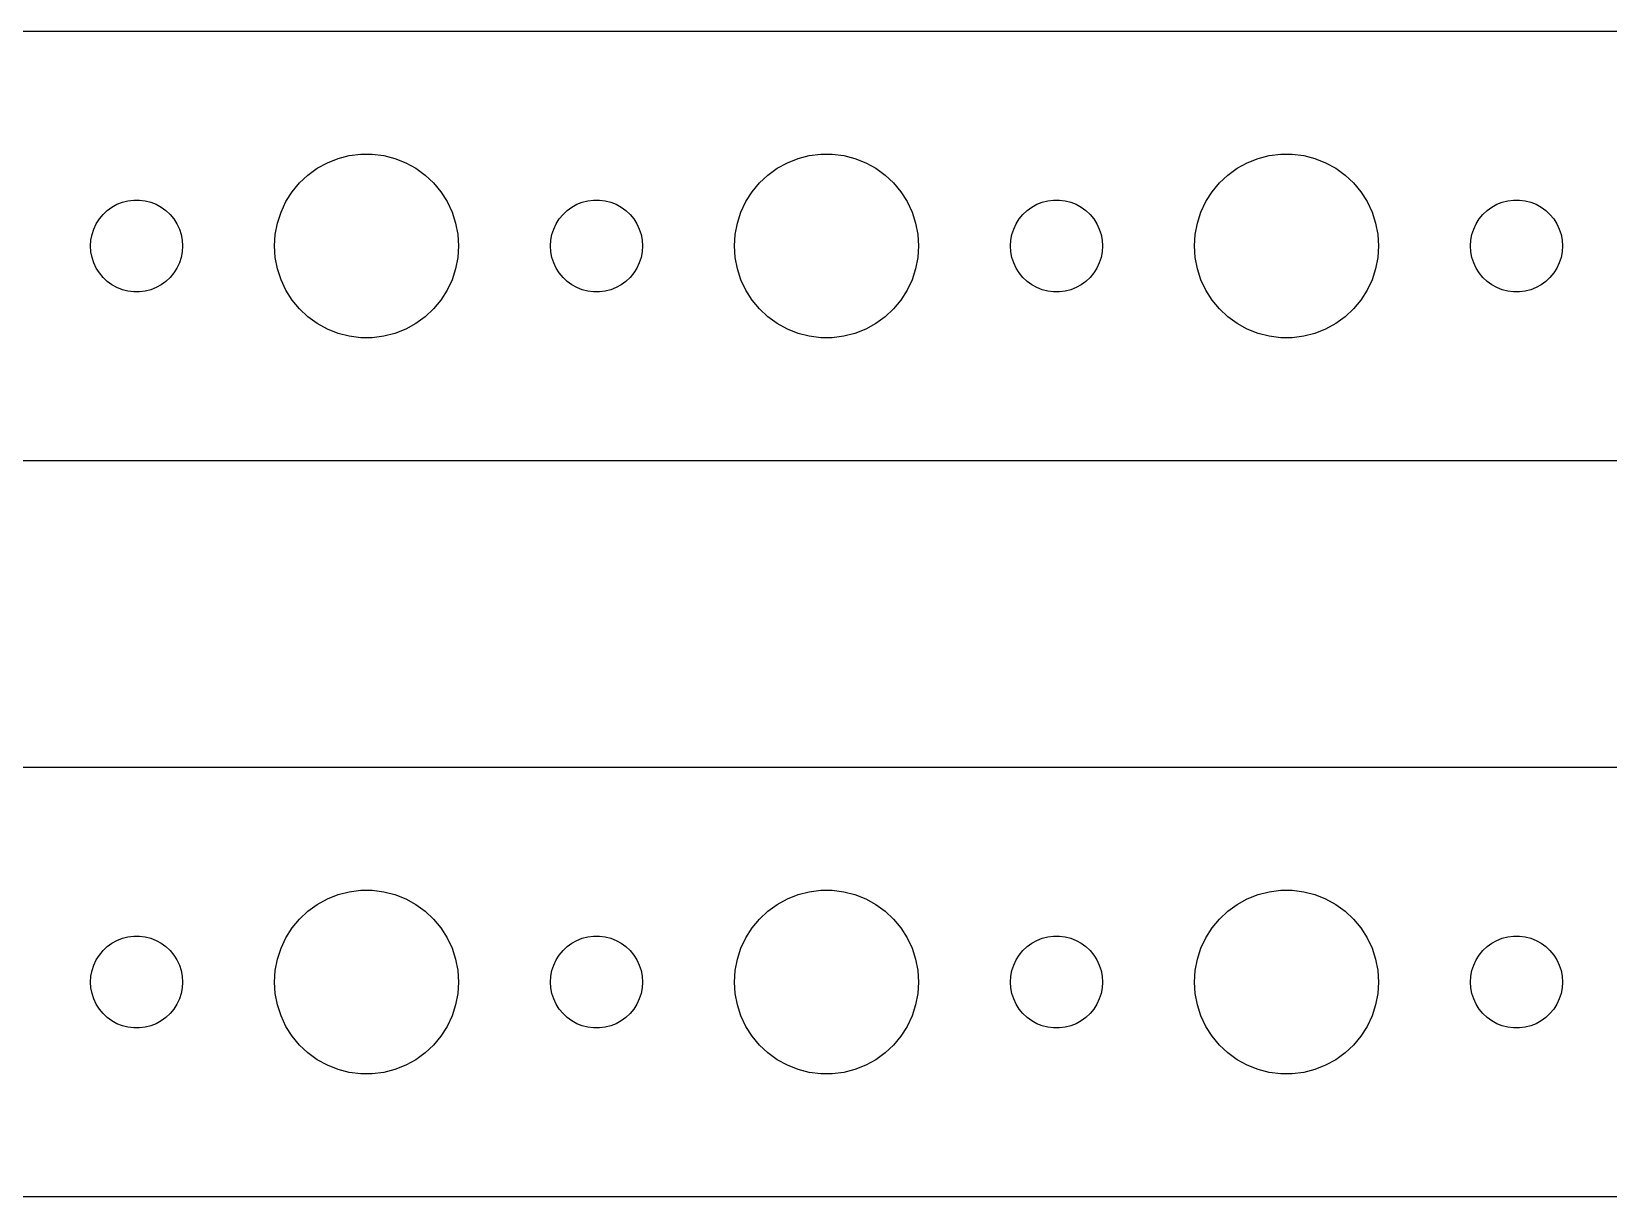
# Model space of a CAD drawing. Header units: metres. Extents: x -224 to 224, y 41 to 79.
# Drawn here: x -168.4 to -117, y 41 to 79 of the extents above; entities that cross this region are included whole.
import ezdxf

# ---------------------------------------------------------------- set-up
doc = ezdxf.new("R2010")
doc.units = ezdxf.units.M

msp = doc.modelspace()

# ---------------------------------------------------------------- linework, layer by layer
for p, q in [((219.814, 78.9901), (-219.814, 78.9901)), ((-159.107, 74.533), (-158.777, 74.7145)), ((-158.777, 74.7145), (-158.427, 74.8532)), ((-158.427, 74.8532), (-158.062, 74.9469)), ((-158.062, 74.9469), (-157.688, 74.9941)), ((-157.688, 74.9941), (-157.312, 74.9941)), ((-157.312, 74.9941), (-156.938, 74.9469)), ((-156.938, 74.9469), (-156.573, 74.8532)), ((-156.573, 74.8532), (-156.223, 74.7145)), ((-156.223, 74.7145), (-155.893, 74.533)), ((-144.107, 74.533), (-143.777, 74.7145)), ((-143.777, 74.7145), (-143.427, 74.8532)), ((-143.427, 74.8532), (-143.062, 74.9469)), ((-143.062, 74.9469), (-142.688, 74.9941)), ((-142.688, 74.9941), (-142.312, 74.9941)), ((-142.312, 74.9941), (-141.938, 74.9469)), ((-141.938, 74.9469), (-141.573, 74.8532)), ((-141.573, 74.8532), (-141.223, 74.7145)), ((-141.223, 74.7145), (-140.893, 74.533)), ((-129.107, 74.533), (-128.777, 74.7145)), ((-128.777, 74.7145), (-128.427, 74.8532)), ((-128.427, 74.8532), (-128.062, 74.9469)), ((-128.062, 74.9469), (-127.688, 74.9941)), ((-127.688, 74.9941), (-127.312, 74.9941)), ((-127.312, 74.9941), (-126.938, 74.9469)), ((-126.938, 74.9469), (-126.573, 74.8532)), ((-126.573, 74.8532), (-126.223, 74.7145)), ((-126.223, 74.7145), (-125.893, 74.533)), ((-159.927, 73.7634), (-159.687, 74.0536)), ((-159.687, 74.0536), (-159.412, 74.3115)), ((-159.412, 74.3115), (-159.107, 74.533)), ((-155.893, 74.533), (-155.588, 74.3115)), ((-155.588, 74.3115), (-155.313, 74.0536)), ((-155.313, 74.0536), (-155.073, 73.7634)), ((-144.927, 73.7634), (-144.687, 74.0536)), ((-144.687, 74.0536), (-144.412, 74.3115)), ((-144.412, 74.3115), (-144.107, 74.533)), ((-140.893, 74.533), (-140.588, 74.3115)), ((-140.588, 74.3115), (-140.313, 74.0536)), ((-140.313, 74.0536), (-140.073, 73.7634)), ((-129.927, 73.7634), (-129.687, 74.0536)), ((-129.687, 74.0536), (-129.412, 74.3115)), ((-129.412, 74.3115), (-129.107, 74.533)), ((-125.893, 74.533), (-125.588, 74.3115)), ((-125.588, 74.3115), (-125.313, 74.0536)), ((-125.313, 74.0536), (-125.073, 73.7634)), ((-160.129, 73.4453), (-159.927, 73.7634)), ((-155.073, 73.7634), (-154.871, 73.4453)), ((-145.129, 73.4453), (-144.927, 73.7634)), ((-140.073, 73.7634), (-139.871, 73.4453)), ((-130.129, 73.4453), (-129.927, 73.7634)), ((-125.073, 73.7634), (-124.871, 73.4453)), ((-166.214, 72.8817), (-166.093, 73.0268)), ((-166.093, 73.0268), (-165.956, 73.1558)), ((-165.956, 73.1558), (-165.804, 73.2665)), ((-165.804, 73.2665), (-165.639, 73.3572)), ((-165.639, 73.3572), (-165.464, 73.4266)), ((-165.464, 73.4266), (-165.281, 73.4734)), ((-165.281, 73.4734), (-165.094, 73.497)), ((-165.094, 73.497), (-164.906, 73.497)), ((-164.906, 73.497), (-164.719, 73.4734)), ((-164.719, 73.4734), (-164.536, 73.4266)), ((-164.536, 73.4266), (-164.361, 73.3572)), ((-164.361, 73.3572), (-164.196, 73.2665)), ((-164.196, 73.2665), (-164.044, 73.1558)), ((-164.044, 73.1558), (-163.907, 73.0268)), ((-163.907, 73.0268), (-163.786, 72.8817)), ((-160.406, 72.7461), (-160.289, 73.1044)), ((-160.289, 73.1044), (-160.129, 73.4453)), ((-154.871, 73.4453), (-154.711, 73.1044)), ((-154.711, 73.1044), (-154.594, 72.7461)), ((-151.214, 72.8817), (-151.093, 73.0268)), ((-151.093, 73.0268), (-150.956, 73.1558)), ((-150.956, 73.1558), (-150.804, 73.2665)), ((-150.804, 73.2665), (-150.639, 73.3572)), ((-150.639, 73.3572), (-150.464, 73.4266)), ((-150.464, 73.4266), (-150.281, 73.4734)), ((-150.281, 73.4734), (-150.094, 73.497)), ((-150.094, 73.497), (-149.906, 73.497)), ((-149.906, 73.497), (-149.719, 73.4734)), ((-149.719, 73.4734), (-149.536, 73.4266)), ((-149.536, 73.4266), (-149.361, 73.3572)), ((-149.361, 73.3572), (-149.196, 73.2665)), ((-149.196, 73.2665), (-149.044, 73.1558)), ((-149.044, 73.1558), (-148.907, 73.0268)), ((-148.907, 73.0268), (-148.786, 72.8817)), ((-145.406, 72.7461), (-145.289, 73.1044)), ((-145.289, 73.1044), (-145.129, 73.4453)), ((-139.871, 73.4453), (-139.711, 73.1044)), ((-139.711, 73.1044), (-139.594, 72.7461)), ((-136.214, 72.8817), (-136.093, 73.0268)), ((-136.093, 73.0268), (-135.956, 73.1558)), ((-135.956, 73.1558), (-135.804, 73.2665)), ((-135.804, 73.2665), (-135.639, 73.3572)), ((-135.639, 73.3572), (-135.464, 73.4266)), ((-135.464, 73.4266), (-135.281, 73.4734)), ((-135.281, 73.4734), (-135.094, 73.497)), ((-135.094, 73.497), (-134.906, 73.497)), ((-134.906, 73.497), (-134.719, 73.4734)), ((-134.719, 73.4734), (-134.536, 73.4266)), ((-134.536, 73.4266), (-134.361, 73.3572)), ((-134.361, 73.3572), (-134.196, 73.2665)), ((-134.196, 73.2665), (-134.044, 73.1558)), ((-134.044, 73.1558), (-133.907, 73.0268)), ((-133.907, 73.0268), (-133.786, 72.8817)), ((-130.406, 72.7461), (-130.289, 73.1044)), ((-130.289, 73.1044), (-130.129, 73.4453)), ((-124.871, 73.4453), (-124.711, 73.1044)), ((-124.711, 73.1044), (-124.594, 72.7461)), ((-121.214, 72.8817), (-121.093, 73.0268)), ((-121.093, 73.0268), (-120.956, 73.1558)), ((-120.956, 73.1558), (-120.804, 73.2665)), ((-120.804, 73.2665), (-120.639, 73.3572)), ((-120.639, 73.3572), (-120.464, 73.4266)), ((-120.464, 73.4266), (-120.281, 73.4734)), ((-120.281, 73.4734), (-120.094, 73.497)), ((-120.094, 73.497), (-119.906, 73.497)), ((-119.906, 73.497), (-119.719, 73.4734)), ((-119.719, 73.4734), (-119.536, 73.4266)), ((-119.536, 73.4266), (-119.361, 73.3572)), ((-119.361, 73.3572), (-119.196, 73.2665)), ((-119.196, 73.2665), (-119.044, 73.1558)), ((-119.044, 73.1558), (-118.907, 73.0268)), ((-118.907, 73.0268), (-118.786, 72.8817)), ((-166.453, 72.373), (-166.395, 72.5522)), ((-166.395, 72.5522), (-166.314, 72.7226)), ((-166.314, 72.7226), (-166.214, 72.8817)), ((-163.786, 72.8817), (-163.686, 72.7226)), ((-163.686, 72.7226), (-163.605, 72.5522)), ((-163.605, 72.5522), (-163.547, 72.373)), ((-160.476, 72.376), (-160.406, 72.7461)), ((-154.594, 72.7461), (-154.524, 72.376)), ((-151.453, 72.373), (-151.395, 72.5522)), ((-151.395, 72.5522), (-151.314, 72.7226)), ((-151.314, 72.7226), (-151.214, 72.8817)), ((-148.786, 72.8817), (-148.686, 72.7226)), ((-148.686, 72.7226), (-148.605, 72.5522)), ((-148.605, 72.5522), (-148.547, 72.373)), ((-145.476, 72.376), (-145.406, 72.7461)), ((-139.594, 72.7461), (-139.524, 72.376)), ((-136.453, 72.373), (-136.395, 72.5522)), ((-136.395, 72.5522), (-136.314, 72.7226)), ((-136.314, 72.7226), (-136.214, 72.8817)), ((-133.786, 72.8817), (-133.686, 72.7226)), ((-133.686, 72.7226), (-133.605, 72.5522)), ((-133.605, 72.5522), (-133.547, 72.373)), ((-130.476, 72.376), (-130.406, 72.7461)), ((-124.594, 72.7461), (-124.524, 72.376)), ((-121.453, 72.373), (-121.395, 72.5522)), ((-121.395, 72.5522), (-121.314, 72.7226)), ((-121.314, 72.7226), (-121.214, 72.8817)), ((-118.786, 72.8817), (-118.686, 72.7226)), ((-118.686, 72.7226), (-118.605, 72.5522)), ((-118.605, 72.5522), (-118.547, 72.373)), ((-166.5, 72), (-166.488, 72.188)), ((-166.488, 71.812), (-166.5, 72)), ((-166.488, 72.188), (-166.453, 72.373)), ((-163.547, 72.373), (-163.512, 72.188)), ((-163.512, 72.188), (-163.5, 72)), ((-163.5, 72), (-163.512, 71.812)), ((-160.5, 72), (-160.476, 72.376)), ((-160.476, 71.624), (-160.5, 72)), ((-154.524, 72.376), (-154.5, 72)), ((-154.5, 72), (-154.524, 71.624)), ((-151.5, 72), (-151.488, 72.188)), ((-151.488, 71.812), (-151.5, 72)), ((-151.488, 72.188), (-151.453, 72.373)), ((-148.547, 72.373), (-148.512, 72.188)), ((-148.512, 72.188), (-148.5, 72)), ((-148.5, 72), (-148.512, 71.812)), ((-145.5, 72), (-145.476, 72.376)), ((-145.476, 71.624), (-145.5, 72)), ((-139.524, 72.376), (-139.5, 72)), ((-139.5, 72), (-139.524, 71.624)), ((-136.5, 72), (-136.488, 72.188)), ((-136.488, 71.812), (-136.5, 72)), ((-136.488, 72.188), (-136.453, 72.373)), ((-133.547, 72.373), (-133.512, 72.188)), ((-133.512, 72.188), (-133.5, 72)), ((-133.5, 72), (-133.512, 71.812)), ((-130.5, 72), (-130.476, 72.376)), ((-130.476, 71.624), (-130.5, 72)), ((-124.524, 72.376), (-124.5, 72)), ((-124.5, 72), (-124.524, 71.624)), ((-121.5, 72), (-121.488, 72.188)), ((-121.488, 71.812), (-121.5, 72)), ((-121.488, 72.188), (-121.453, 72.373)), ((-118.547, 72.373), (-118.512, 72.188)), ((-118.512, 72.188), (-118.5, 72)), ((-118.5, 72), (-118.512, 71.812)), ((-166.453, 71.627), (-166.488, 71.812)), ((-166.395, 71.4478), (-166.453, 71.627)), ((-163.547, 71.627), (-163.605, 71.4478)), ((-163.512, 71.812), (-163.547, 71.627)), ((-160.406, 71.2539), (-160.476, 71.624)), ((-154.524, 71.624), (-154.594, 71.2539)), ((-151.453, 71.627), (-151.488, 71.812)), ((-151.395, 71.4478), (-151.453, 71.627)), ((-148.547, 71.627), (-148.605, 71.4478)), ((-148.512, 71.812), (-148.547, 71.627)), ((-145.406, 71.2539), (-145.476, 71.624)), ((-139.524, 71.624), (-139.594, 71.2539)), ((-136.453, 71.627), (-136.488, 71.812)), ((-136.395, 71.4478), (-136.453, 71.627)), ((-133.547, 71.627), (-133.605, 71.4478)), ((-133.512, 71.812), (-133.547, 71.627)), ((-130.406, 71.2539), (-130.476, 71.624)), ((-124.524, 71.624), (-124.594, 71.2539)), ((-121.453, 71.627), (-121.488, 71.812)), ((-121.395, 71.4478), (-121.453, 71.627)), ((-118.547, 71.627), (-118.605, 71.4478)), ((-118.512, 71.812), (-118.547, 71.627)), ((-166.314, 71.2774), (-166.395, 71.4478)), ((-166.214, 71.1183), (-166.314, 71.2774)), ((-166.093, 70.9732), (-166.214, 71.1183)), ((-165.956, 70.8442), (-166.093, 70.9732)), ((-163.907, 70.9732), (-164.044, 70.8442)), ((-163.786, 71.1183), (-163.907, 70.9732)), ((-163.686, 71.2774), (-163.786, 71.1183)), ((-163.605, 71.4478), (-163.686, 71.2774)), ((-160.289, 70.8956), (-160.406, 71.2539)), ((-154.594, 71.2539), (-154.711, 70.8956)), ((-151.314, 71.2774), (-151.395, 71.4478)), ((-151.214, 71.1183), (-151.314, 71.2774)), ((-151.093, 70.9732), (-151.214, 71.1183)), ((-150.956, 70.8442), (-151.093, 70.9732)), ((-148.907, 70.9732), (-149.044, 70.8442)), ((-148.786, 71.1183), (-148.907, 70.9732)), ((-148.686, 71.2774), (-148.786, 71.1183)), ((-148.605, 71.4478), (-148.686, 71.2774)), ((-145.289, 70.8956), (-145.406, 71.2539)), ((-139.594, 71.2539), (-139.711, 70.8956)), ((-136.314, 71.2774), (-136.395, 71.4478)), ((-136.214, 71.1183), (-136.314, 71.2774)), ((-136.093, 70.9732), (-136.214, 71.1183)), ((-135.956, 70.8442), (-136.093, 70.9732)), ((-133.907, 70.9732), (-134.044, 70.8442)), ((-133.786, 71.1183), (-133.907, 70.9732)), ((-133.686, 71.2774), (-133.786, 71.1183)), ((-133.605, 71.4478), (-133.686, 71.2774)), ((-130.289, 70.8956), (-130.406, 71.2539)), ((-124.594, 71.2539), (-124.711, 70.8956)), ((-121.314, 71.2774), (-121.395, 71.4478)), ((-121.214, 71.1183), (-121.314, 71.2774)), ((-121.093, 70.9732), (-121.214, 71.1183)), ((-120.956, 70.8442), (-121.093, 70.9732)), ((-118.907, 70.9732), (-119.044, 70.8442)), ((-118.786, 71.1183), (-118.907, 70.9732)), ((-118.686, 71.2774), (-118.786, 71.1183)), ((-118.605, 71.4478), (-118.686, 71.2774)), ((-165.804, 70.7335), (-165.956, 70.8442)), ((-165.639, 70.6428), (-165.804, 70.7335)), ((-165.464, 70.5734), (-165.639, 70.6428)), ((-165.281, 70.5266), (-165.464, 70.5734)), ((-165.094, 70.503), (-165.281, 70.5266)), ((-164.906, 70.503), (-165.094, 70.503)), ((-164.719, 70.5266), (-164.906, 70.503)), ((-164.536, 70.5734), (-164.719, 70.5266)), ((-164.361, 70.6428), (-164.536, 70.5734)), ((-164.196, 70.7335), (-164.361, 70.6428)), ((-164.044, 70.8442), (-164.196, 70.7335)), ((-160.129, 70.5547), (-160.289, 70.8956)), ((-159.927, 70.2366), (-160.129, 70.5547)), ((-154.871, 70.5547), (-155.073, 70.2366)), ((-154.711, 70.8956), (-154.871, 70.5547)), ((-150.804, 70.7335), (-150.956, 70.8442)), ((-150.639, 70.6428), (-150.804, 70.7335)), ((-150.464, 70.5734), (-150.639, 70.6428)), ((-150.281, 70.5266), (-150.464, 70.5734)), ((-150.094, 70.503), (-150.281, 70.5266)), ((-149.906, 70.503), (-150.094, 70.503)), ((-149.719, 70.5266), (-149.906, 70.503)), ((-149.536, 70.5734), (-149.719, 70.5266)), ((-149.361, 70.6428), (-149.536, 70.5734)), ((-149.196, 70.7335), (-149.361, 70.6428)), ((-149.044, 70.8442), (-149.196, 70.7335)), ((-145.129, 70.5547), (-145.289, 70.8956)), ((-144.927, 70.2366), (-145.129, 70.5547)), ((-139.871, 70.5547), (-140.073, 70.2366)), ((-139.711, 70.8956), (-139.871, 70.5547)), ((-135.804, 70.7335), (-135.956, 70.8442)), ((-135.639, 70.6428), (-135.804, 70.7335)), ((-135.464, 70.5734), (-135.639, 70.6428)), ((-135.281, 70.5266), (-135.464, 70.5734)), ((-135.094, 70.503), (-135.281, 70.5266)), ((-134.906, 70.503), (-135.094, 70.503)), ((-134.719, 70.5266), (-134.906, 70.503)), ((-134.536, 70.5734), (-134.719, 70.5266)), ((-134.361, 70.6428), (-134.536, 70.5734)), ((-134.196, 70.7335), (-134.361, 70.6428)), ((-134.044, 70.8442), (-134.196, 70.7335)), ((-130.129, 70.5547), (-130.289, 70.8956)), ((-129.927, 70.2366), (-130.129, 70.5547)), ((-124.871, 70.5547), (-125.073, 70.2366)), ((-124.711, 70.8956), (-124.871, 70.5547)), ((-120.804, 70.7335), (-120.956, 70.8442)), ((-120.639, 70.6428), (-120.804, 70.7335)), ((-120.464, 70.5734), (-120.639, 70.6428)), ((-120.281, 70.5266), (-120.464, 70.5734)), ((-120.094, 70.503), (-120.281, 70.5266)), ((-119.906, 70.503), (-120.094, 70.503)), ((-119.719, 70.5266), (-119.906, 70.503)), ((-119.536, 70.5734), (-119.719, 70.5266)), ((-119.361, 70.6428), (-119.536, 70.5734)), ((-119.196, 70.7335), (-119.361, 70.6428)), ((-119.044, 70.8442), (-119.196, 70.7335)), ((-159.687, 69.9464), (-159.927, 70.2366)), ((-159.412, 69.6885), (-159.687, 69.9464)), ((-155.313, 69.9464), (-155.588, 69.6885)), ((-155.073, 70.2366), (-155.313, 69.9464)), ((-144.687, 69.9464), (-144.927, 70.2366)), ((-144.412, 69.6885), (-144.687, 69.9464)), ((-140.313, 69.9464), (-140.588, 69.6885)), ((-140.073, 70.2366), (-140.313, 69.9464)), ((-129.687, 69.9464), (-129.927, 70.2366)), ((-129.412, 69.6885), (-129.687, 69.9464)), ((-125.313, 69.9464), (-125.588, 69.6885)), ((-125.073, 70.2366), (-125.313, 69.9464)), ((-159.107, 69.467), (-159.412, 69.6885)), ((-158.777, 69.2855), (-159.107, 69.467)), ((-155.893, 69.467), (-156.223, 69.2855)), ((-155.588, 69.6885), (-155.893, 69.467)), ((-144.107, 69.467), (-144.412, 69.6885)), ((-143.777, 69.2855), (-144.107, 69.467)), ((-140.893, 69.467), (-141.223, 69.2855)), ((-140.588, 69.6885), (-140.893, 69.467)), ((-129.107, 69.467), (-129.412, 69.6885)), ((-128.777, 69.2855), (-129.107, 69.467)), ((-125.893, 69.467), (-126.223, 69.2855)), ((-125.588, 69.6885), (-125.893, 69.467)), ((-158.427, 69.1468), (-158.777, 69.2855)), ((-158.062, 69.0531), (-158.427, 69.1468)), ((-157.688, 69.0059), (-158.062, 69.0531)), ((-157.312, 69.0059), (-157.688, 69.0059)), ((-156.938, 69.0531), (-157.312, 69.0059)), ((-156.573, 69.1468), (-156.938, 69.0531)), ((-156.223, 69.2855), (-156.573, 69.1468)), ((-143.427, 69.1468), (-143.777, 69.2855)), ((-143.062, 69.0531), (-143.427, 69.1468)), ((-142.688, 69.0059), (-143.062, 69.0531)), ((-142.312, 69.0059), (-142.688, 69.0059)), ((-141.938, 69.0531), (-142.312, 69.0059)), ((-141.573, 69.1468), (-141.938, 69.0531)), ((-141.223, 69.2855), (-141.573, 69.1468)), ((-128.427, 69.1468), (-128.777, 69.2855)), ((-128.062, 69.0531), (-128.427, 69.1468)), ((-127.688, 69.0059), (-128.062, 69.0531)), ((-127.312, 69.0059), (-127.688, 69.0059)), ((-126.938, 69.0531), (-127.312, 69.0059)), ((-126.573, 69.1468), (-126.938, 69.0531)), ((-126.223, 69.2855), (-126.573, 69.1468)), ((-219.814, 65.0099), (219.814, 65.0099)), ((219.814, 54.9901), (-219.814, 54.9901)), ((-158.427, 50.8532), (-158.062, 50.9469)), ((-158.062, 50.9469), (-157.688, 50.9941)), ((-157.688, 50.9941), (-157.312, 50.9941)), ((-157.312, 50.9941), (-156.938, 50.9469)), ((-156.938, 50.9469), (-156.573, 50.8532)), ((-143.427, 50.8532), (-143.062, 50.9469)), ((-143.062, 50.9469), (-142.688, 50.9941)), ((-142.688, 50.9941), (-142.312, 50.9941)), ((-142.312, 50.9941), (-141.938, 50.9469)), ((-141.938, 50.9469), (-141.573, 50.8532)), ((-128.427, 50.8532), (-128.062, 50.9469)), ((-128.062, 50.9469), (-127.688, 50.9941)), ((-127.688, 50.9941), (-127.312, 50.9941)), ((-127.312, 50.9941), (-126.938, 50.9469)), ((-126.938, 50.9469), (-126.573, 50.8532)), ((-159.412, 50.3115), (-159.107, 50.533)), ((-159.107, 50.533), (-158.777, 50.7145)), ((-158.777, 50.7145), (-158.427, 50.8532)), ((-156.573, 50.8532), (-156.223, 50.7145)), ((-156.223, 50.7145), (-155.893, 50.533)), ((-155.893, 50.533), (-155.588, 50.3115)), ((-144.412, 50.3115), (-144.107, 50.533)), ((-144.107, 50.533), (-143.777, 50.7145)), ((-143.777, 50.7145), (-143.427, 50.8532)), ((-141.573, 50.8532), (-141.223, 50.7145)), ((-141.223, 50.7145), (-140.893, 50.533)), ((-140.893, 50.533), (-140.588, 50.3115)), ((-129.412, 50.3115), (-129.107, 50.533)), ((-129.107, 50.533), (-128.777, 50.7145)), ((-128.777, 50.7145), (-128.427, 50.8532)), ((-126.573, 50.8532), (-126.223, 50.7145)), ((-126.223, 50.7145), (-125.893, 50.533)), ((-125.893, 50.533), (-125.588, 50.3115)), ((-159.927, 49.7634), (-159.687, 50.0536)), ((-159.687, 50.0536), (-159.412, 50.3115)), ((-155.588, 50.3115), (-155.313, 50.0536)), ((-155.313, 50.0536), (-155.073, 49.7634)), ((-144.927, 49.7634), (-144.687, 50.0536)), ((-144.687, 50.0536), (-144.412, 50.3115)), ((-140.588, 50.3115), (-140.313, 50.0536)), ((-140.313, 50.0536), (-140.073, 49.7634)), ((-129.927, 49.7634), (-129.687, 50.0536)), ((-129.687, 50.0536), (-129.412, 50.3115)), ((-125.588, 50.3115), (-125.313, 50.0536)), ((-125.313, 50.0536), (-125.073, 49.7634)), ((-165.639, 49.3572), (-165.464, 49.4266)), ((-165.464, 49.4266), (-165.281, 49.4734)), ((-165.281, 49.4734), (-165.094, 49.497)), ((-165.094, 49.497), (-164.906, 49.497)), ((-164.906, 49.497), (-164.719, 49.4734)), ((-164.719, 49.4734), (-164.536, 49.4266)), ((-164.536, 49.4266), (-164.361, 49.3572)), ((-160.289, 49.1044), (-160.129, 49.4453)), ((-160.129, 49.4453), (-159.927, 49.7634)), ((-155.073, 49.7634), (-154.871, 49.4453)), ((-154.871, 49.4453), (-154.711, 49.1044)), ((-150.639, 49.3572), (-150.464, 49.4266)), ((-150.464, 49.4266), (-150.281, 49.4734)), ((-150.281, 49.4734), (-150.094, 49.497)), ((-150.094, 49.497), (-149.906, 49.497)), ((-149.906, 49.497), (-149.719, 49.4734)), ((-149.719, 49.4734), (-149.536, 49.4266)), ((-149.536, 49.4266), (-149.361, 49.3572)), ((-145.289, 49.1044), (-145.129, 49.4453)), ((-145.129, 49.4453), (-144.927, 49.7634)), ((-140.073, 49.7634), (-139.871, 49.4453)), ((-139.871, 49.4453), (-139.711, 49.1044)), ((-135.639, 49.3572), (-135.464, 49.4266)), ((-135.464, 49.4266), (-135.281, 49.4734)), ((-135.281, 49.4734), (-135.094, 49.497)), ((-135.094, 49.497), (-134.906, 49.497)), ((-134.906, 49.497), (-134.719, 49.4734)), ((-134.719, 49.4734), (-134.536, 49.4266)), ((-134.536, 49.4266), (-134.361, 49.3572)), ((-130.289, 49.1044), (-130.129, 49.4453)), ((-130.129, 49.4453), (-129.927, 49.7634)), ((-125.073, 49.7634), (-124.871, 49.4453)), ((-124.871, 49.4453), (-124.711, 49.1044)), ((-120.639, 49.3572), (-120.464, 49.4266)), ((-120.464, 49.4266), (-120.281, 49.4734)), ((-120.281, 49.4734), (-120.094, 49.497)), ((-120.094, 49.497), (-119.906, 49.497)), ((-119.906, 49.497), (-119.719, 49.4734)), ((-119.719, 49.4734), (-119.536, 49.4266)), ((-119.536, 49.4266), (-119.361, 49.3572)), ((-166.314, 48.7226), (-166.214, 48.8817)), ((-166.214, 48.8817), (-166.093, 49.0268)), ((-166.093, 49.0268), (-165.956, 49.1558)), ((-165.956, 49.1558), (-165.804, 49.2665)), ((-165.804, 49.2665), (-165.639, 49.3572)), ((-164.361, 49.3572), (-164.196, 49.2665)), ((-164.196, 49.2665), (-164.044, 49.1558)), ((-164.044, 49.1558), (-163.907, 49.0268)), ((-163.907, 49.0268), (-163.786, 48.8817)), ((-163.786, 48.8817), (-163.686, 48.7226)), ((-160.406, 48.7461), (-160.289, 49.1044)), ((-154.711, 49.1044), (-154.594, 48.7461)), ((-151.314, 48.7226), (-151.214, 48.8817)), ((-151.214, 48.8817), (-151.093, 49.0268)), ((-151.093, 49.0268), (-150.956, 49.1558)), ((-150.956, 49.1558), (-150.804, 49.2665)), ((-150.804, 49.2665), (-150.639, 49.3572)), ((-149.361, 49.3572), (-149.196, 49.2665)), ((-149.196, 49.2665), (-149.044, 49.1558)), ((-149.044, 49.1558), (-148.907, 49.0268)), ((-148.907, 49.0268), (-148.786, 48.8817)), ((-148.786, 48.8817), (-148.686, 48.7226)), ((-145.406, 48.7461), (-145.289, 49.1044)), ((-139.711, 49.1044), (-139.594, 48.7461)), ((-136.314, 48.7226), (-136.214, 48.8817)), ((-136.214, 48.8817), (-136.093, 49.0268)), ((-136.093, 49.0268), (-135.956, 49.1558)), ((-135.956, 49.1558), (-135.804, 49.2665)), ((-135.804, 49.2665), (-135.639, 49.3572)), ((-134.361, 49.3572), (-134.196, 49.2665)), ((-134.196, 49.2665), (-134.044, 49.1558)), ((-134.044, 49.1558), (-133.907, 49.0268)), ((-133.907, 49.0268), (-133.786, 48.8817)), ((-133.786, 48.8817), (-133.686, 48.7226)), ((-130.406, 48.7461), (-130.289, 49.1044)), ((-124.711, 49.1044), (-124.594, 48.7461)), ((-121.314, 48.7226), (-121.214, 48.8817)), ((-121.214, 48.8817), (-121.093, 49.0268)), ((-121.093, 49.0268), (-120.956, 49.1558)), ((-120.956, 49.1558), (-120.804, 49.2665)), ((-120.804, 49.2665), (-120.639, 49.3572)), ((-119.361, 49.3572), (-119.196, 49.2665)), ((-119.196, 49.2665), (-119.044, 49.1558)), ((-119.044, 49.1558), (-118.907, 49.0268)), ((-118.907, 49.0268), (-118.786, 48.8817)), ((-118.786, 48.8817), (-118.686, 48.7226)), ((-166.488, 48.188), (-166.453, 48.373)), ((-166.453, 48.373), (-166.395, 48.5522)), ((-166.395, 48.5522), (-166.314, 48.7226)), ((-163.686, 48.7226), (-163.605, 48.5522)), ((-163.605, 48.5522), (-163.547, 48.373)), ((-163.547, 48.373), (-163.512, 48.188)), ((-160.5, 48), (-160.476, 48.376)), ((-160.476, 48.376), (-160.406, 48.7461)), ((-154.594, 48.7461), (-154.524, 48.376)), ((-154.524, 48.376), (-154.5, 48)), ((-151.488, 48.188), (-151.453, 48.373)), ((-151.453, 48.373), (-151.395, 48.5522)), ((-151.395, 48.5522), (-151.314, 48.7226)), ((-148.686, 48.7226), (-148.605, 48.5522)), ((-148.605, 48.5522), (-148.547, 48.373)), ((-148.547, 48.373), (-148.512, 48.188)), ((-145.5, 48), (-145.476, 48.376)), ((-145.476, 48.376), (-145.406, 48.7461)), ((-139.594, 48.7461), (-139.524, 48.376)), ((-139.524, 48.376), (-139.5, 48)), ((-136.488, 48.188), (-136.453, 48.373)), ((-136.453, 48.373), (-136.395, 48.5522)), ((-136.395, 48.5522), (-136.314, 48.7226)), ((-133.686, 48.7226), (-133.605, 48.5522)), ((-133.605, 48.5522), (-133.547, 48.373)), ((-133.547, 48.373), (-133.512, 48.188)), ((-130.5, 48), (-130.476, 48.376)), ((-130.476, 48.376), (-130.406, 48.7461)), ((-124.594, 48.7461), (-124.524, 48.376)), ((-124.524, 48.376), (-124.5, 48)), ((-121.488, 48.188), (-121.453, 48.373)), ((-121.453, 48.373), (-121.395, 48.5522)), ((-121.395, 48.5522), (-121.314, 48.7226)), ((-118.686, 48.7226), (-118.605, 48.5522)), ((-118.605, 48.5522), (-118.547, 48.373)), ((-118.547, 48.373), (-118.512, 48.188)), ((-166.5, 48), (-166.488, 48.188)), ((-166.488, 47.812), (-166.5, 48)), ((-163.512, 48.188), (-163.5, 48)), ((-163.5, 48), (-163.512, 47.812)), ((-160.476, 47.624), (-160.5, 48)), ((-154.5, 48), (-154.524, 47.624)), ((-151.5, 48), (-151.488, 48.188)), ((-151.488, 47.812), (-151.5, 48)), ((-148.512, 48.188), (-148.5, 48)), ((-148.5, 48), (-148.512, 47.812)), ((-145.476, 47.624), (-145.5, 48)), ((-139.5, 48), (-139.524, 47.624)), ((-136.5, 48), (-136.488, 48.188)), ((-136.488, 47.812), (-136.5, 48)), ((-133.512, 48.188), (-133.5, 48)), ((-133.5, 48), (-133.512, 47.812)), ((-130.476, 47.624), (-130.5, 48)), ((-124.5, 48), (-124.524, 47.624)), ((-121.5, 48), (-121.488, 48.188)), ((-121.488, 47.812), (-121.5, 48)), ((-118.512, 48.188), (-118.5, 48)), ((-118.5, 48), (-118.512, 47.812)), ((-166.453, 47.627), (-166.488, 47.812)), ((-166.395, 47.4478), (-166.453, 47.627)), ((-166.314, 47.2774), (-166.395, 47.4478)), ((-163.605, 47.4478), (-163.686, 47.2774)), ((-163.547, 47.627), (-163.605, 47.4478)), ((-163.512, 47.812), (-163.547, 47.627)), ((-160.406, 47.2539), (-160.476, 47.624)), ((-154.524, 47.624), (-154.594, 47.2539)), ((-151.453, 47.627), (-151.488, 47.812)), ((-151.395, 47.4478), (-151.453, 47.627)), ((-151.314, 47.2774), (-151.395, 47.4478)), ((-148.605, 47.4478), (-148.686, 47.2774)), ((-148.547, 47.627), (-148.605, 47.4478)), ((-148.512, 47.812), (-148.547, 47.627)), ((-145.406, 47.2539), (-145.476, 47.624)), ((-139.524, 47.624), (-139.594, 47.2539)), ((-136.453, 47.627), (-136.488, 47.812)), ((-136.395, 47.4478), (-136.453, 47.627)), ((-136.314, 47.2774), (-136.395, 47.4478)), ((-133.605, 47.4478), (-133.686, 47.2774)), ((-133.547, 47.627), (-133.605, 47.4478)), ((-133.512, 47.812), (-133.547, 47.627)), ((-130.406, 47.2539), (-130.476, 47.624)), ((-124.524, 47.624), (-124.594, 47.2539)), ((-121.453, 47.627), (-121.488, 47.812)), ((-121.395, 47.4478), (-121.453, 47.627)), ((-121.314, 47.2774), (-121.395, 47.4478)), ((-118.605, 47.4478), (-118.686, 47.2774)), ((-118.547, 47.627), (-118.605, 47.4478)), ((-118.512, 47.812), (-118.547, 47.627)), ((-166.214, 47.1183), (-166.314, 47.2774)), ((-166.093, 46.9732), (-166.214, 47.1183)), ((-165.956, 46.8442), (-166.093, 46.9732)), ((-165.804, 46.7335), (-165.956, 46.8442)), ((-164.044, 46.8442), (-164.196, 46.7335)), ((-163.907, 46.9732), (-164.044, 46.8442)), ((-163.786, 47.1183), (-163.907, 46.9732)), ((-163.686, 47.2774), (-163.786, 47.1183)), ((-160.289, 46.8956), (-160.406, 47.2539)), ((-160.129, 46.5547), (-160.289, 46.8956)), ((-154.711, 46.8956), (-154.871, 46.5547)), ((-154.594, 47.2539), (-154.711, 46.8956)), ((-151.214, 47.1183), (-151.314, 47.2774)), ((-151.093, 46.9732), (-151.214, 47.1183)), ((-150.956, 46.8442), (-151.093, 46.9732)), ((-150.804, 46.7335), (-150.956, 46.8442)), ((-149.044, 46.8442), (-149.196, 46.7335)), ((-148.907, 46.9732), (-149.044, 46.8442)), ((-148.786, 47.1183), (-148.907, 46.9732)), ((-148.686, 47.2774), (-148.786, 47.1183)), ((-145.289, 46.8956), (-145.406, 47.2539)), ((-145.129, 46.5547), (-145.289, 46.8956)), ((-139.711, 46.8956), (-139.871, 46.5547)), ((-139.594, 47.2539), (-139.711, 46.8956)), ((-136.214, 47.1183), (-136.314, 47.2774)), ((-136.093, 46.9732), (-136.214, 47.1183)), ((-135.956, 46.8442), (-136.093, 46.9732)), ((-135.804, 46.7335), (-135.956, 46.8442)), ((-134.044, 46.8442), (-134.196, 46.7335)), ((-133.907, 46.9732), (-134.044, 46.8442)), ((-133.786, 47.1183), (-133.907, 46.9732)), ((-133.686, 47.2774), (-133.786, 47.1183)), ((-130.289, 46.8956), (-130.406, 47.2539)), ((-130.129, 46.5547), (-130.289, 46.8956)), ((-124.711, 46.8956), (-124.871, 46.5547)), ((-124.594, 47.2539), (-124.711, 46.8956)), ((-121.214, 47.1183), (-121.314, 47.2774)), ((-121.093, 46.9732), (-121.214, 47.1183)), ((-120.956, 46.8442), (-121.093, 46.9732)), ((-120.804, 46.7335), (-120.956, 46.8442)), ((-119.044, 46.8442), (-119.196, 46.7335)), ((-118.907, 46.9732), (-119.044, 46.8442)), ((-118.786, 47.1183), (-118.907, 46.9732)), ((-118.686, 47.2774), (-118.786, 47.1183)), ((-165.639, 46.6428), (-165.804, 46.7335)), ((-165.464, 46.5734), (-165.639, 46.6428)), ((-165.281, 46.5266), (-165.464, 46.5734)), ((-165.094, 46.503), (-165.281, 46.5266)), ((-164.906, 46.503), (-165.094, 46.503)), ((-164.719, 46.5266), (-164.906, 46.503)), ((-164.536, 46.5734), (-164.719, 46.5266)), ((-164.361, 46.6428), (-164.536, 46.5734)), ((-164.196, 46.7335), (-164.361, 46.6428)), ((-159.927, 46.2366), (-160.129, 46.5547)), ((-154.871, 46.5547), (-155.073, 46.2366)), ((-150.639, 46.6428), (-150.804, 46.7335)), ((-150.464, 46.5734), (-150.639, 46.6428)), ((-150.281, 46.5266), (-150.464, 46.5734)), ((-150.094, 46.503), (-150.281, 46.5266)), ((-149.906, 46.503), (-150.094, 46.503)), ((-149.719, 46.5266), (-149.906, 46.503)), ((-149.536, 46.5734), (-149.719, 46.5266)), ((-149.361, 46.6428), (-149.536, 46.5734)), ((-149.196, 46.7335), (-149.361, 46.6428)), ((-144.927, 46.2366), (-145.129, 46.5547)), ((-139.871, 46.5547), (-140.073, 46.2366)), ((-135.639, 46.6428), (-135.804, 46.7335)), ((-135.464, 46.5734), (-135.639, 46.6428)), ((-135.281, 46.5266), (-135.464, 46.5734)), ((-135.094, 46.503), (-135.281, 46.5266)), ((-134.906, 46.503), (-135.094, 46.503)), ((-134.719, 46.5266), (-134.906, 46.503)), ((-134.536, 46.5734), (-134.719, 46.5266)), ((-134.361, 46.6428), (-134.536, 46.5734)), ((-134.196, 46.7335), (-134.361, 46.6428)), ((-129.927, 46.2366), (-130.129, 46.5547)), ((-124.871, 46.5547), (-125.073, 46.2366)), ((-120.639, 46.6428), (-120.804, 46.7335)), ((-120.464, 46.5734), (-120.639, 46.6428)), ((-120.281, 46.5266), (-120.464, 46.5734)), ((-120.094, 46.503), (-120.281, 46.5266)), ((-119.906, 46.503), (-120.094, 46.503)), ((-119.719, 46.5266), (-119.906, 46.503)), ((-119.536, 46.5734), (-119.719, 46.5266)), ((-119.361, 46.6428), (-119.536, 46.5734)), ((-119.196, 46.7335), (-119.361, 46.6428)), ((-159.687, 45.9464), (-159.927, 46.2366)), ((-159.412, 45.6885), (-159.687, 45.9464)), ((-155.313, 45.9464), (-155.588, 45.6885)), ((-155.073, 46.2366), (-155.313, 45.9464)), ((-144.687, 45.9464), (-144.927, 46.2366)), ((-144.412, 45.6885), (-144.687, 45.9464)), ((-140.313, 45.9464), (-140.588, 45.6885)), ((-140.073, 46.2366), (-140.313, 45.9464)), ((-129.687, 45.9464), (-129.927, 46.2366)), ((-129.412, 45.6885), (-129.687, 45.9464)), ((-125.313, 45.9464), (-125.588, 45.6885)), ((-125.073, 46.2366), (-125.313, 45.9464)), ((-159.107, 45.467), (-159.412, 45.6885)), ((-158.777, 45.2855), (-159.107, 45.467)), ((-158.427, 45.1468), (-158.777, 45.2855)), ((-156.223, 45.2855), (-156.573, 45.1468)), ((-155.893, 45.467), (-156.223, 45.2855)), ((-155.588, 45.6885), (-155.893, 45.467)), ((-144.107, 45.467), (-144.412, 45.6885)), ((-143.777, 45.2855), (-144.107, 45.467)), ((-143.427, 45.1468), (-143.777, 45.2855)), ((-141.223, 45.2855), (-141.573, 45.1468)), ((-140.893, 45.467), (-141.223, 45.2855)), ((-140.588, 45.6885), (-140.893, 45.467)), ((-129.107, 45.467), (-129.412, 45.6885)), ((-128.777, 45.2855), (-129.107, 45.467)), ((-128.427, 45.1468), (-128.777, 45.2855)), ((-126.223, 45.2855), (-126.573, 45.1468)), ((-125.893, 45.467), (-126.223, 45.2855)), ((-125.588, 45.6885), (-125.893, 45.467)), ((-158.062, 45.0531), (-158.427, 45.1468)), ((-157.688, 45.0059), (-158.062, 45.0531)), ((-157.312, 45.0059), (-157.688, 45.0059)), ((-156.938, 45.0531), (-157.312, 45.0059)), ((-156.573, 45.1468), (-156.938, 45.0531)), ((-143.062, 45.0531), (-143.427, 45.1468)), ((-142.688, 45.0059), (-143.062, 45.0531)), ((-142.312, 45.0059), (-142.688, 45.0059)), ((-141.938, 45.0531), (-142.312, 45.0059)), ((-141.573, 45.1468), (-141.938, 45.0531)), ((-128.062, 45.0531), (-128.427, 45.1468)), ((-127.688, 45.0059), (-128.062, 45.0531)), ((-127.312, 45.0059), (-127.688, 45.0059)), ((-126.938, 45.0531), (-127.312, 45.0059)), ((-126.573, 45.1468), (-126.938, 45.0531)), ((-219.814, 41.0099), (219.814, 41.0099))]:
    msp.add_line(p, q)

doc.saveas('drawing.dxf')
